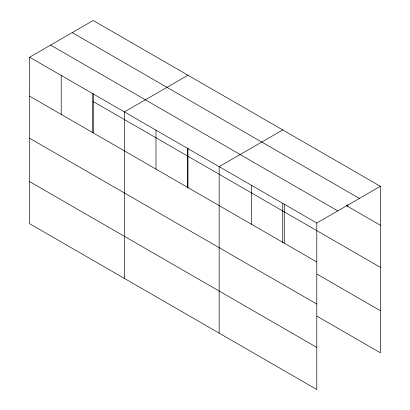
<?xml version="1.0" encoding="UTF-8"?>
<svg xmlns="http://www.w3.org/2000/svg" width="410" height="410" viewBox="0 0 410 410"><rect width="100%" height="100%" fill="white"/><g stroke="black" fill="none" stroke-linecap="round" stroke-linejoin="round"><path stroke-width="0.61" d="M93.203 132.789L93.203 93.895M187.97 147.969L187.97 188.144M316.797 304.056L316.797 223.009L29.622 57.21L29.622 223.701L316.797 389.5L316.797 304.056L29.622 138.252M316.94 316.166L380.377 352.79L380.377 186.299L93.203 20.5L29.622 57.21M187.97 75.214L124.389 111.925L124.389 278.416M282.741 129.929L219.16 166.634L219.16 333.13M316.797 223.009L380.377 186.299M72.221 32.615L359.396 198.414M346.178 205.512L380.377 225.259M50.604 45.095L337.779 210.894M93.203 101.547L380.377 267.346M29.622 96.165L316.797 261.969M316.94 274.08L380.377 310.708M29.622 181.615L316.797 347.413M347.834 204.554L347.834 206.471M284.253 204.216L284.253 243.176M282.741 203.324L282.741 242.858M251.704 185.428L251.704 224.388M187.57 148.399L187.57 187.36M155.979 130.16L155.979 169.12M92.798 93.685L92.798 132.645M61.208 75.445L61.208 114.405"/></g></svg>
